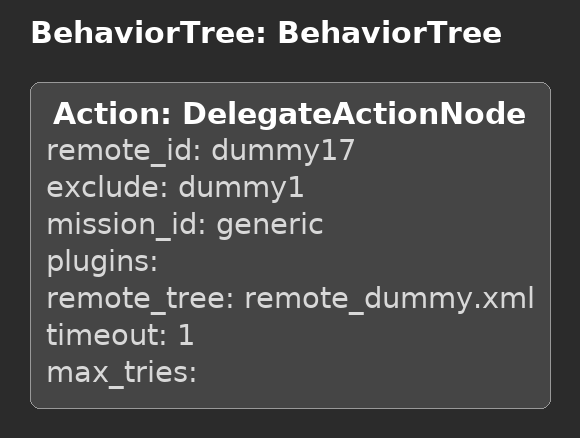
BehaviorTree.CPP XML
<?xml version="1.0"?>
<root main_tree_to_execute="BehaviorTree" BTCPP_format="4">
    <BehaviorTree ID="BehaviorTree">
        <Action ID="DelegateActionNode"
        remote_id="dummy17"
        exclude ="dummy1"
        mission_id="generic"
        plugins=""
        remote_tree="remote_dummy.xml"
        timeout="1"
        max_tries=""/>
    </BehaviorTree>
</root>
